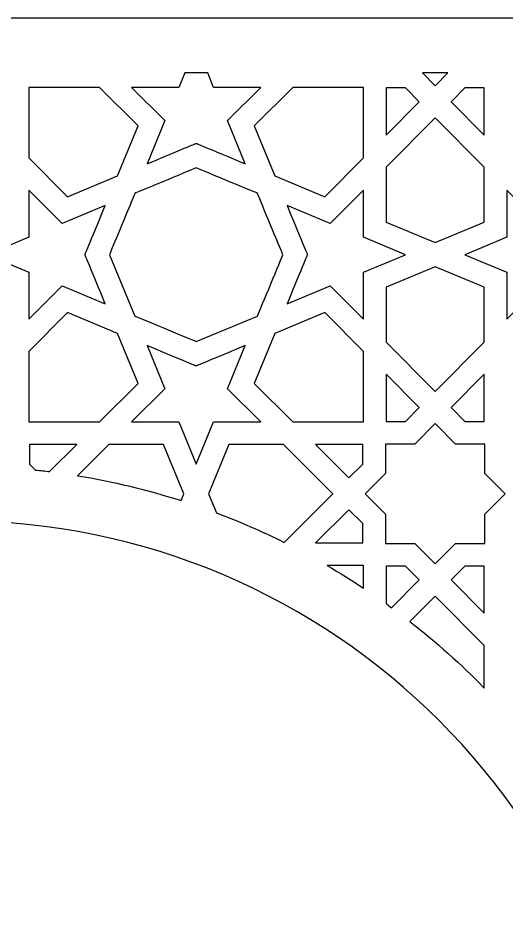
# Model space of a CAD drawing. Header units: millimetres. Extents: x -71 to 72, y -100 to 100.
# Drawn here: x 3.5 to 31.8, y 48.3 to 100.2 of the extents above; entities that cross this region are included whole.
import ezdxf

# ---------------------------------------------------------------- set-up
doc = ezdxf.new("R2010")
doc.units = ezdxf.units.MM
doc.header["$MEASUREMENT"] = 0
doc.layers.add('layer 1', color=7, linetype='Continuous')

msp = doc.modelspace()

# ---------------------------------------------------------------- linework, layer by layer
at = {"layer": 'layer 1', "color": 250}
for points, knots in [([(-71.4375, 100.1639), (-71.4375, 100.1639), (-71.4375, -99.8361), (-71.4375, -99.8361), (-71.4375, -99.8361), (-71.4375, -99.8361), (-39.4469, -99.8361), (-39.4469, -99.8361), (-39.4469, -99.8361), (-39.4469, -99.8361), (-39.4469, 31.5595), (-39.4469, 31.5595), (-39.4469, 31.5595), (-39.4469, 53.3323), (-21.7336, 71.0456), (0.0392, 71.0456), (0.0392, 71.0456), (21.8115, 71.0456), (39.5249, 53.3323), (39.5249, 31.5595), (39.5249, 31.5595), (39.5249, 31.5595), (39.5249, -99.8361), (39.5249, -99.8361), (39.5249, -99.8361), (39.5249, -99.8361), (71.5155, -99.8361), (71.5155, -99.8361), (71.5155, -99.8361), (71.5155, -99.8361), (71.5155, 100.1639), (71.5155, 100.1639), (71.5155, 100.1639), (71.5155, 100.1639), (-71.4375, 100.1639), (-71.4375, 100.1639)], [0, 0, 0, 0, 0.1, 0.1, 0.1, 0.1, 0.2, 0.2, 0.2, 0.2, 0.3, 0.3, 0.3, 0.3, 0.4, 0.4, 0.4, 0.4, 0.5, 0.5, 0.5, 0.5, 0.6, 0.6, 0.6, 0.6, 0.7, 0.7, 0.7, 0.7, 0.8, 0.8, 0.8, 0.8, 1, 1, 1, 1]), ([(15.6619, 94.2192), (15.6619, 94.2192), (16.6966, 91.7247), (16.6966, 91.7247), (16.6966, 91.7247), (13.7537, 92.9446), (14.0377, 92.8264), (13.8539, 92.9037), (13.8539, 92.9037), (13.6765, 92.8293), (13.9644, 92.9488), (11.0113, 91.7247), (11.0113, 91.7247), (11.0113, 91.7247), (12.046, 94.2192), (12.046, 94.2192), (12.046, 94.2192), (12.046, 94.2192), (10.1127, 96.1436), (10.1127, 96.1436), (10.1127, 96.1436), (10.1127, 96.1436), (12.8432, 96.1436), (12.8432, 96.1436), (12.8432, 96.1436), (12.8432, 96.1436), (13.1882, 96.9772), (13.1882, 96.9772), (13.1882, 96.9772), (13.1882, 96.9772), (14.5196, 96.9772), (14.5196, 96.9772), (14.5196, 96.9772), (14.5196, 96.9772), (14.865, 96.1436), (14.865, 96.1436), (14.865, 96.1436), (14.865, 96.1436), (17.5951, 96.1436), (17.5951, 96.1436), (17.5951, 96.1436), (17.5951, 96.1436), (15.6619, 94.2192), (15.6619, 94.2192)], [0, 0, 0, 0, 0.0833333, 0.0833333, 0.0833333, 0.0833333, 0.1666667, 0.1666667, 0.1666667, 0.1666667, 0.25, 0.25, 0.25, 0.25, 0.3333333, 0.3333333, 0.3333333, 0.3333333, 0.4166667, 0.4166667, 0.4166667, 0.4166667, 0.5, 0.5, 0.5, 0.5, 0.5833333, 0.5833333, 0.5833333, 0.5833333, 0.6666667, 0.6666667, 0.6666667, 0.6666667, 0.75, 0.75, 0.75, 0.75, 0.8333333, 0.8333333, 0.8333333, 0.8333333, 1, 1, 1, 1]), ([(26.9628, 96.9772), (26.9628, 96.9772), (28.4261, 96.9772), (28.4261, 96.9772), (28.4261, 96.9772), (28.4261, 96.9772), (27.6945, 96.2385), (27.6945, 96.2385), (27.6945, 96.2385), (27.6945, 96.2385), (26.9628, 96.9772), (26.9628, 96.9772)], [0, 0, 0, 0, 0.25, 0.25, 0.25, 0.25, 0.5, 0.5, 0.5, 0.5, 1, 1, 1, 1]), ([(9.2964, 91.0156), (9.2964, 91.0156), (6.4036, 89.8158), (6.4036, 89.8158), (6.4036, 89.8158), (6.4036, 89.8158), (4.1698, 92.0598), (4.1698, 92.0598), (4.1698, 92.0598), (4.1698, 92.0598), (4.1698, 96.1436), (4.1698, 96.1436), (4.1698, 96.1436), (4.1698, 96.1436), (8.2532, 96.1436), (8.2532, 96.1436), (8.2532, 96.1436), (8.2532, 96.1436), (10.4976, 93.9098), (10.4976, 93.9098), (10.4976, 93.9098), (10.4976, 93.9098), (9.2964, 91.0156), (9.2964, 91.0156)], [0, 0, 0, 0, 0.1428571, 0.1428571, 0.1428571, 0.1428571, 0.2857143, 0.2857143, 0.2857143, 0.2857143, 0.4285714, 0.4285714, 0.4285714, 0.4285714, 0.5714286, 0.5714286, 0.5714286, 0.5714286, 0.7142857, 0.7142857, 0.7142857, 0.7142857, 1, 1, 1, 1]), ([(23.5384, 92.0598), (23.5384, 92.0598), (21.3046, 89.8158), (21.3046, 89.8158), (21.3046, 89.8158), (21.3046, 89.8158), (18.4101, 91.016), (18.4101, 91.016), (18.4101, 91.016), (18.4101, 91.016), (17.2103, 93.9098), (17.2103, 93.9098), (17.2103, 93.9098), (17.2103, 93.9098), (19.4546, 96.1436), (19.4546, 96.1436), (19.4546, 96.1436), (19.4546, 96.1436), (23.5384, 96.1436), (23.5384, 96.1436), (23.5384, 96.1436), (23.5384, 96.1436), (23.5384, 92.0598), (23.5384, 92.0598)], [0, 0, 0, 0, 0.1428571, 0.1428571, 0.1428571, 0.1428571, 0.2857143, 0.2857143, 0.2857143, 0.2857143, 0.4285714, 0.4285714, 0.4285714, 0.4285714, 0.5714286, 0.5714286, 0.5714286, 0.5714286, 0.7142857, 0.7142857, 0.7142857, 0.7142857, 1, 1, 1, 1]), ([(24.85, 93.3792), (24.85, 93.3792), (24.85, 96.1129), (24.85, 96.1129), (24.85, 96.1129), (24.85, 96.1129), (25.9729, 96.1129), (25.9729, 96.1129), (25.9729, 96.1129), (25.9729, 96.1129), (26.7702, 95.3086), (26.7702, 95.3086), (26.7702, 95.3086), (26.7702, 95.3086), (24.85, 93.3792), (24.85, 93.3792)], [0, 0, 0, 0, 0.2, 0.2, 0.2, 0.2, 0.4, 0.4, 0.4, 0.4, 0.6, 0.6, 0.6, 0.6, 1, 1, 1, 1]), ([(28.6187, 95.3086), (28.6187, 95.3086), (29.416, 96.1129), (29.416, 96.1129), (29.416, 96.1129), (29.416, 96.1129), (30.5386, 96.1129), (30.5386, 96.1129), (30.5386, 96.1129), (30.5386, 96.1129), (30.5386, 93.3792), (30.5386, 93.3792), (30.5386, 93.3792), (30.5386, 93.3792), (28.6187, 95.3086), (28.6187, 95.3086)], [0, 0, 0, 0, 0.2, 0.2, 0.2, 0.2, 0.4, 0.4, 0.4, 0.4, 0.6, 0.6, 0.6, 0.6, 1, 1, 1, 1]), ([(24.85, 88.3476), (24.85, 88.3476), (24.85, 91.5183), (24.85, 91.5183), (24.85, 91.5183), (24.85, 91.5183), (27.6945, 94.3772), (27.6945, 94.3772), (27.6945, 94.3772), (27.6945, 94.3772), (30.5386, 91.5183), (30.5386, 91.5183), (30.5386, 91.5183), (30.5386, 91.5183), (30.5386, 88.3476), (30.5386, 88.3476), (30.5386, 88.3476), (30.5386, 88.3476), (27.6945, 87.1696), (27.6945, 87.1696), (27.6945, 87.1696), (27.6945, 87.1696), (24.85, 88.3476), (24.85, 88.3476)], [0, 0, 0, 0, 0.1428571, 0.1428571, 0.1428571, 0.1428571, 0.2857143, 0.2857143, 0.2857143, 0.2857143, 0.4285714, 0.4285714, 0.4285714, 0.4285714, 0.5714286, 0.5714286, 0.5714286, 0.5714286, 0.7142857, 0.7142857, 0.7142857, 0.7142857, 1, 1, 1, 1]), ([(17.4036, 82.9077), (17.4036, 82.9077), (13.8539, 81.4359), (13.8539, 81.4359), (13.8539, 81.4359), (13.4027, 81.6229), (10.7227, 82.7342), (10.3032, 82.9081), (10.3032, 82.9081), (10.3032, 82.9081), (8.8304, 86.4595), (8.8304, 86.4595), (8.8304, 86.4595), (9.73, 88.6287), (10.1847, 89.7227), (10.2976, 90.0081), (10.2976, 90.0081), (10.577, 90.1245), (11.8667, 90.6593), (13.8539, 91.4827), (13.8539, 91.4827), (15.8443, 90.6579), (17.1351, 90.1227), (17.4121, 90.0074), (17.4121, 90.0074), (17.6435, 89.4024), (18.6905, 86.9029), (18.8771, 86.4588), (18.8771, 86.4588), (18.7822, 86.2295), (17.5983, 83.3723), (17.4036, 82.9077)], [0, 0, 0, 0, 0.1111111, 0.1111111, 0.1111111, 0.1111111, 0.2222222, 0.2222222, 0.2222222, 0.2222222, 0.3333333, 0.3333333, 0.3333333, 0.3333333, 0.4444444, 0.4444444, 0.4444444, 0.4444444, 0.5555556, 0.5555556, 0.5555556, 0.5555556, 0.6666667, 0.6666667, 0.6666667, 0.6666667, 0.7777778, 0.7777778, 0.7777778, 0.7777778, 1, 1, 1, 1]), ([(1.7283, 86.4595), (1.7283, 86.4595), (4.1698, 87.4702), (4.1698, 87.4702), (4.1698, 87.4702), (4.1698, 87.4702), (4.1698, 90.2007), (4.1698, 90.2007), (4.1698, 90.2007), (4.1698, 90.2007), (6.0942, 88.2675), (6.0942, 88.2675), (6.0942, 88.2675), (6.0942, 88.2675), (8.5887, 89.3018), (8.5887, 89.3018), (8.5887, 89.3018), (7.378, 86.3812), (7.4976, 86.669), (7.4097, 86.4595), (7.4097, 86.4595), (7.4972, 86.2507), (7.3335, 86.6447), (8.5887, 83.6165), (8.5887, 83.6165), (8.5887, 83.6165), (6.0942, 84.6512), (6.0942, 84.6512), (6.0942, 84.6512), (6.0942, 84.6512), (4.1698, 82.7179), (4.1698, 82.7179), (4.1698, 82.7179), (4.1698, 82.7179), (4.1698, 85.4484), (4.1698, 85.4484), (4.1698, 85.4484), (4.1698, 85.4484), (1.7283, 86.4595), (1.7283, 86.4595)], [0, 0, 0, 0, 0.0909091, 0.0909091, 0.0909091, 0.0909091, 0.1818182, 0.1818182, 0.1818182, 0.1818182, 0.2727273, 0.2727273, 0.2727273, 0.2727273, 0.3636364, 0.3636364, 0.3636364, 0.3636364, 0.4545455, 0.4545455, 0.4545455, 0.4545455, 0.5454545, 0.5454545, 0.5454545, 0.5454545, 0.6363636, 0.6363636, 0.6363636, 0.6363636, 0.7272727, 0.7272727, 0.7272727, 0.7272727, 0.8181818, 0.8181818, 0.8181818, 0.8181818, 1, 1, 1, 1]), ([(25.9796, 86.4595), (25.9796, 86.4595), (23.5384, 85.4484), (23.5384, 85.4484), (23.5384, 85.4484), (23.5384, 85.4484), (23.5384, 82.7179), (23.5384, 82.7179), (23.5384, 82.7179), (23.5384, 82.7179), (21.614, 84.6512), (21.614, 84.6512), (21.614, 84.6512), (21.614, 84.6512), (19.1195, 83.6165), (19.1195, 83.6165), (19.1195, 83.6165), (20.3302, 86.5375), (20.2103, 86.2496), (20.2985, 86.4595), (20.2985, 86.4595), (20.211, 86.668), (20.3743, 86.2739), (19.1195, 89.3018), (19.1195, 89.3018), (19.1195, 89.3018), (21.614, 88.2675), (21.614, 88.2675), (21.614, 88.2675), (21.614, 88.2675), (23.5384, 90.2007), (23.5384, 90.2007), (23.5384, 90.2007), (23.5384, 90.2007), (23.5384, 87.4702), (23.5384, 87.4702), (23.5384, 87.4702), (23.5384, 87.4702), (25.9796, 86.4595), (25.9796, 86.4595)], [0, 0, 0, 0, 0.0909091, 0.0909091, 0.0909091, 0.0909091, 0.1818182, 0.1818182, 0.1818182, 0.1818182, 0.2727273, 0.2727273, 0.2727273, 0.2727273, 0.3636364, 0.3636364, 0.3636364, 0.3636364, 0.4545455, 0.4545455, 0.4545455, 0.4545455, 0.5454545, 0.5454545, 0.5454545, 0.5454545, 0.6363636, 0.6363636, 0.6363636, 0.6363636, 0.7272727, 0.7272727, 0.7272727, 0.7272727, 0.8181818, 0.8181818, 0.8181818, 0.8181818, 1, 1, 1, 1]), ([(35.0905, 86.4595), (35.1649, 86.282), (35.033, 86.6003), (36.2694, 83.6165), (36.2694, 83.6165), (36.2694, 83.6165), (33.7749, 84.6512), (33.7749, 84.6512), (33.7749, 84.6512), (33.7749, 84.6512), (31.8505, 82.7179), (31.8505, 82.7179), (31.8505, 82.7179), (31.8505, 82.7179), (31.8505, 85.4484), (31.8505, 85.4484), (31.8505, 85.4484), (31.8505, 85.4484), (29.4093, 86.4595), (29.4093, 86.4595), (29.4093, 86.4595), (29.4093, 86.4595), (31.8505, 87.4702), (31.8505, 87.4702), (31.8505, 87.4702), (31.8505, 87.4702), (31.8505, 90.2007), (31.8505, 90.2007), (31.8505, 90.2007), (31.8505, 90.2007), (33.7749, 88.2675), (33.7749, 88.2675), (33.7749, 88.2675), (33.7749, 88.2675), (36.2694, 89.3018), (36.2694, 89.3018), (36.2694, 89.3018), (35.0432, 86.3434), (35.1684, 86.6444), (35.0905, 86.4595)], [0, 0, 0, 0, 0.0909091, 0.0909091, 0.0909091, 0.0909091, 0.1818182, 0.1818182, 0.1818182, 0.1818182, 0.2727273, 0.2727273, 0.2727273, 0.2727273, 0.3636364, 0.3636364, 0.3636364, 0.3636364, 0.4545455, 0.4545455, 0.4545455, 0.4545455, 0.5454545, 0.5454545, 0.5454545, 0.5454545, 0.6363636, 0.6363636, 0.6363636, 0.6363636, 0.7272727, 0.7272727, 0.7272727, 0.7272727, 0.8181818, 0.8181818, 0.8181818, 0.8181818, 1, 1, 1, 1]), ([(24.85, 81.4003), (24.85, 81.4003), (24.85, 84.5714), (24.85, 84.5714), (24.85, 84.5714), (24.85, 84.5714), (27.6945, 85.749), (27.6945, 85.749), (27.6945, 85.749), (27.6945, 85.749), (30.5386, 84.5714), (30.5386, 84.5714), (30.5386, 84.5714), (30.5386, 84.5714), (30.5386, 81.4003), (30.5386, 81.4003), (30.5386, 81.4003), (30.5386, 81.4003), (27.6945, 78.5418), (27.6945, 78.5418), (27.6945, 78.5418), (27.6945, 78.5418), (24.85, 81.4003), (24.85, 81.4003)], [0, 0, 0, 0, 0.1428571, 0.1428571, 0.1428571, 0.1428571, 0.2857143, 0.2857143, 0.2857143, 0.2857143, 0.4285714, 0.4285714, 0.4285714, 0.4285714, 0.5714286, 0.5714286, 0.5714286, 0.5714286, 0.7142857, 0.7142857, 0.7142857, 0.7142857, 1, 1, 1, 1]), ([(4.1698, 80.8588), (4.1698, 80.8588), (6.4036, 83.1028), (6.4036, 83.1028), (6.4036, 83.1028), (6.4036, 83.1028), (9.2971, 81.9027), (9.2971, 81.9027), (9.2971, 81.9027), (9.2971, 81.9027), (10.4976, 79.0088), (10.4976, 79.0088), (10.4976, 79.0088), (10.4976, 79.0088), (8.2532, 76.775), (8.2532, 76.775), (8.2532, 76.775), (8.2532, 76.775), (4.1698, 76.775), (4.1698, 76.775), (4.1698, 76.775), (4.1698, 76.775), (4.1698, 80.8588), (4.1698, 80.8588)], [0, 0, 0, 0, 0.1428571, 0.1428571, 0.1428571, 0.1428571, 0.2857143, 0.2857143, 0.2857143, 0.2857143, 0.4285714, 0.4285714, 0.4285714, 0.4285714, 0.5714286, 0.5714286, 0.5714286, 0.5714286, 0.7142857, 0.7142857, 0.7142857, 0.7142857, 1, 1, 1, 1]), ([(18.4108, 81.9027), (18.4108, 81.9027), (21.3046, 83.1028), (21.3046, 83.1028), (21.3046, 83.1028), (21.3046, 83.1028), (23.5384, 80.8588), (23.5384, 80.8588), (23.5384, 80.8588), (23.5384, 80.8588), (23.5384, 76.775), (23.5384, 76.775), (23.5384, 76.775), (23.5384, 76.775), (19.4546, 76.775), (19.4546, 76.775), (19.4546, 76.775), (19.4546, 76.775), (17.2103, 79.0088), (17.2103, 79.0088), (17.2103, 79.0088), (17.2103, 79.0088), (18.4108, 81.9027), (18.4108, 81.9027)], [0, 0, 0, 0, 0.1428571, 0.1428571, 0.1428571, 0.1428571, 0.2857143, 0.2857143, 0.2857143, 0.2857143, 0.4285714, 0.4285714, 0.4285714, 0.4285714, 0.5714286, 0.5714286, 0.5714286, 0.5714286, 0.7142857, 0.7142857, 0.7142857, 0.7142857, 1, 1, 1, 1]), ([(12.046, 78.6994), (12.046, 78.6994), (11.0113, 81.1939), (11.0113, 81.1939), (11.0113, 81.1939), (13.915, 79.9906), (13.6514, 80.1), (13.8539, 80.015), (13.8539, 80.015), (14.0219, 80.0855), (13.801, 79.9938), (16.6966, 81.1939), (16.6966, 81.1939), (16.6966, 81.1939), (15.6619, 78.6994), (15.6619, 78.6994), (15.6619, 78.6994), (15.6619, 78.6994), (17.5951, 76.775), (17.5951, 76.775), (17.5951, 76.775), (17.5951, 76.775), (14.865, 76.775), (14.865, 76.775), (14.865, 76.775), (14.865, 76.775), (13.8539, 74.3338), (13.8539, 74.3338), (13.8539, 74.3338), (13.8539, 74.3338), (12.8432, 76.775), (12.8432, 76.775), (12.8432, 76.775), (12.8432, 76.775), (10.1127, 76.775), (10.1127, 76.775), (10.1127, 76.775), (10.1127, 76.775), (12.046, 78.6994), (12.046, 78.6994)], [0, 0, 0, 0, 0.0909091, 0.0909091, 0.0909091, 0.0909091, 0.1818182, 0.1818182, 0.1818182, 0.1818182, 0.2727273, 0.2727273, 0.2727273, 0.2727273, 0.3636364, 0.3636364, 0.3636364, 0.3636364, 0.4545455, 0.4545455, 0.4545455, 0.4545455, 0.5454545, 0.5454545, 0.5454545, 0.5454545, 0.6363636, 0.6363636, 0.6363636, 0.6363636, 0.7272727, 0.7272727, 0.7272727, 0.7272727, 0.8181818, 0.8181818, 0.8181818, 0.8181818, 1, 1, 1, 1]), ([(24.85, 76.8057), (24.85, 76.8057), (24.85, 79.5394), (24.85, 79.5394), (24.85, 79.5394), (24.85, 79.5394), (26.7702, 77.6101), (26.7702, 77.6101), (26.7702, 77.6101), (26.7702, 77.6101), (25.9729, 76.8057), (25.9729, 76.8057), (25.9729, 76.8057), (25.9729, 76.8057), (24.85, 76.8057), (24.85, 76.8057)], [0, 0, 0, 0, 0.2, 0.2, 0.2, 0.2, 0.4, 0.4, 0.4, 0.4, 0.6, 0.6, 0.6, 0.6, 1, 1, 1, 1]), ([(28.6187, 77.6101), (28.6187, 77.6101), (30.5386, 79.5394), (30.5386, 79.5394), (30.5386, 79.5394), (30.5386, 79.5394), (30.5386, 76.8057), (30.5386, 76.8057), (30.5386, 76.8057), (30.5386, 76.8057), (29.416, 76.8057), (29.416, 76.8057), (29.416, 76.8057), (29.416, 76.8057), (28.6187, 77.6101), (28.6187, 77.6101)], [0, 0, 0, 0, 0.2, 0.2, 0.2, 0.2, 0.4, 0.4, 0.4, 0.4, 0.6, 0.6, 0.6, 0.6, 1, 1, 1, 1]), ([(23.6333, 72.619), (23.6333, 72.619), (24.8197, 73.7934), (24.8197, 73.7934), (24.8197, 73.7934), (24.8197, 73.7934), (24.8197, 75.4938), (24.8197, 75.4938), (24.8197, 75.4938), (24.8197, 75.4938), (26.5201, 75.4938), (26.5201, 75.4938), (26.5201, 75.4938), (26.5201, 75.4938), (27.6945, 76.6801), (27.6945, 76.6801), (27.6945, 76.6801), (27.6945, 76.6801), (28.8689, 75.4938), (28.8689, 75.4938), (28.8689, 75.4938), (28.8689, 75.4938), (30.5696, 75.4938), (30.5696, 75.4938), (30.5696, 75.4938), (30.5696, 75.4938), (30.5696, 73.7934), (30.5696, 73.7934), (30.5696, 73.7934), (30.5696, 73.7934), (31.7556, 72.619), (31.7556, 72.619), (31.7556, 72.619), (31.7556, 72.619), (30.5696, 71.4446), (30.5696, 71.4446), (30.5696, 71.4446), (30.5696, 71.4446), (30.5696, 69.7438), (30.5696, 69.7438), (30.5696, 69.7438), (30.5696, 69.7438), (28.8689, 69.7438), (28.8689, 69.7438), (28.8689, 69.7438), (28.8689, 69.7438), (27.6955, 68.5585), (27.6955, 68.5585), (27.6955, 68.5585), (27.6955, 68.5585), (27.6916, 68.5624), (27.6916, 68.5624), (27.6916, 68.5624), (27.6916, 68.5624), (27.6906, 68.5613), (27.6906, 68.5613), (27.6906, 68.5613), (27.6906, 68.5613), (26.5201, 69.7438), (26.5201, 69.7438), (26.5201, 69.7438), (26.5201, 69.7438), (24.8197, 69.7438), (24.8197, 69.7438), (24.8197, 69.7438), (24.8197, 69.7438), (24.8197, 71.4446), (24.8197, 71.4446), (24.8197, 71.4446), (24.8197, 71.4446), (23.6333, 72.619), (23.6333, 72.619)], [0, 0, 0, 0, 0.0526316, 0.0526316, 0.0526316, 0.0526316, 0.1052632, 0.1052632, 0.1052632, 0.1052632, 0.1578947, 0.1578947, 0.1578947, 0.1578947, 0.2105263, 0.2105263, 0.2105263, 0.2105263, 0.2631579, 0.2631579, 0.2631579, 0.2631579, 0.3157895, 0.3157895, 0.3157895, 0.3157895, 0.3684211, 0.3684211, 0.3684211, 0.3684211, 0.4210526, 0.4210526, 0.4210526, 0.4210526, 0.4736842, 0.4736842, 0.4736842, 0.4736842, 0.5263158, 0.5263158, 0.5263158, 0.5263158, 0.5789474, 0.5789474, 0.5789474, 0.5789474, 0.6315789, 0.6315789, 0.6315789, 0.6315789, 0.6842105, 0.6842105, 0.6842105, 0.6842105, 0.7368421, 0.7368421, 0.7368421, 0.7368421, 0.7894737, 0.7894737, 0.7894737, 0.7894737, 0.8421053, 0.8421053, 0.8421053, 0.8421053, 0.8947368, 0.8947368, 0.8947368, 0.8947368, 1, 1, 1, 1]), ([(6.9342, 75.4631), (6.9342, 75.4631), (5.3647, 73.9013), (5.3647, 73.9013), (5.3647, 73.9013), (5.0938, 73.9348), (4.8221, 73.9655), (4.5498, 73.9941), (4.5498, 73.9941), (4.5498, 73.9941), (4.2005, 74.3405), (4.2005, 74.3405), (4.2005, 74.3405), (4.2005, 74.3405), (4.2005, 75.4631), (4.2005, 75.4631), (4.2005, 75.4631), (4.2005, 75.4631), (6.9342, 75.4631), (6.9342, 75.4631)], [0, 0, 0, 0, 0.1666667, 0.1666667, 0.1666667, 0.1666667, 0.3333333, 0.3333333, 0.3333333, 0.3333333, 0.5, 0.5, 0.5, 0.5, 0.6666667, 0.6666667, 0.6666667, 0.6666667, 1, 1, 1, 1]), ([(8.7951, 75.4631), (8.7951, 75.4631), (11.9659, 75.4631), (11.9659, 75.4631), (11.9659, 75.4631), (11.9659, 75.4631), (13.1438, 72.619), (13.1438, 72.619), (13.1438, 72.619), (13.1438, 72.619), (12.9801, 72.2231), (12.9801, 72.2231), (12.9801, 72.2231), (11.0211, 72.8479), (9.0078, 73.3323), (6.9878, 73.665), (6.9878, 73.665), (6.9878, 73.665), (8.7951, 75.4631), (8.7951, 75.4631)], [0, 0, 0, 0, 0.1666667, 0.1666667, 0.1666667, 0.1666667, 0.3333333, 0.3333333, 0.3333333, 0.3333333, 0.5, 0.5, 0.5, 0.5, 0.6666667, 0.6666667, 0.6666667, 0.6666667, 1, 1, 1, 1]), ([(15.742, 75.4631), (15.742, 75.4631), (18.9131, 75.4631), (18.9131, 75.4631), (18.9131, 75.4631), (18.9131, 75.4631), (21.7717, 72.619), (21.7717, 72.619), (21.7717, 72.619), (21.7717, 72.619), (18.9459, 69.8073), (18.9459, 69.8073), (18.9459, 69.8073), (17.6678, 70.4416), (16.3484, 71.0156), (15.0213, 71.5151), (15.0213, 71.5151), (15.0213, 71.5151), (14.5641, 72.619), (14.5641, 72.619), (14.5641, 72.619), (14.5641, 72.619), (15.742, 75.4631), (15.742, 75.4631)], [0, 0, 0, 0, 0.1428571, 0.1428571, 0.1428571, 0.1428571, 0.2857143, 0.2857143, 0.2857143, 0.2857143, 0.4285714, 0.4285714, 0.4285714, 0.4285714, 0.5714286, 0.5714286, 0.5714286, 0.5714286, 0.7142857, 0.7142857, 0.7142857, 0.7142857, 1, 1, 1, 1]), ([(23.5073, 75.4631), (23.5073, 75.4631), (23.5073, 74.3405), (23.5073, 74.3405), (23.5073, 74.3405), (23.5073, 74.3405), (22.703, 73.5429), (22.703, 73.5429), (22.703, 73.5429), (22.703, 73.5429), (20.774, 75.4631), (20.774, 75.4631), (20.774, 75.4631), (20.774, 75.4631), (23.5073, 75.4631), (23.5073, 75.4631)], [0, 0, 0, 0, 0.2, 0.2, 0.2, 0.2, 0.4, 0.4, 0.4, 0.4, 0.6, 0.6, 0.6, 0.6, 1, 1, 1, 1]), ([(23.5073, 70.8974), (23.5073, 70.8974), (23.5073, 69.7745), (23.5073, 69.7745), (23.5073, 69.7745), (23.5073, 69.7745), (20.774, 69.7745), (20.774, 69.7745), (20.774, 69.7745), (20.774, 69.7745), (22.703, 71.6947), (22.703, 71.6947), (22.703, 71.6947), (22.703, 71.6947), (23.5073, 70.8974), (23.5073, 70.8974)], [0, 0, 0, 0, 0.2, 0.2, 0.2, 0.2, 0.4, 0.4, 0.4, 0.4, 0.6, 0.6, 0.6, 0.6, 1, 1, 1, 1]), ([(23.5384, 68.4629), (23.5384, 68.4629), (23.5384, 67.1626), (23.5384, 67.1626), (23.5384, 67.1626), (22.8618, 67.6102), (22.1597, 68.0459), (21.4429, 68.4629), (21.4429, 68.4629), (21.4429, 68.4629), (23.5384, 68.4629), (23.5384, 68.4629)], [0, 0, 0, 0, 0.25, 0.25, 0.25, 0.25, 0.5, 0.5, 0.5, 0.5, 1, 1, 1, 1]), ([(24.85, 68.4318), (24.85, 68.4318), (25.9729, 68.4318), (25.9729, 68.4318), (25.9729, 68.4318), (25.9729, 68.4318), (26.7702, 67.6275), (26.7702, 67.6275), (26.7702, 67.6275), (26.7702, 67.6275), (25.1732, 66.0227), (25.1732, 66.0227), (25.1732, 66.0227), (25.0659, 66.1017), (24.9583, 66.1804), (24.85, 66.2584), (24.85, 66.2584), (24.85, 66.2584), (24.85, 68.4318), (24.85, 68.4318)], [0, 0, 0, 0, 0.1666667, 0.1666667, 0.1666667, 0.1666667, 0.3333333, 0.3333333, 0.3333333, 0.3333333, 0.5, 0.5, 0.5, 0.5, 0.6666667, 0.6666667, 0.6666667, 0.6666667, 1, 1, 1, 1]), ([(30.5386, 68.4318), (30.5386, 68.4318), (30.5386, 65.6982), (30.5386, 65.6982), (30.5386, 65.6982), (30.5386, 65.6982), (28.6184, 67.6275), (28.6184, 67.6275), (28.6184, 67.6275), (28.6184, 67.6275), (29.416, 68.4318), (29.416, 68.4318), (29.416, 68.4318), (29.416, 68.4318), (30.5386, 68.4318), (30.5386, 68.4318)], [0, 0, 0, 0, 0.2, 0.2, 0.2, 0.2, 0.4, 0.4, 0.4, 0.4, 0.6, 0.6, 0.6, 0.6, 1, 1, 1, 1]), ([(27.6945, 66.6962), (27.6945, 66.6962), (30.5386, 63.8373), (30.5386, 63.8373), (30.5386, 63.8373), (30.5386, 63.8373), (30.5386, 61.3738), (30.5386, 61.3738), (30.5386, 61.3738), (29.1969, 62.7458), (27.7499, 64.0391), (26.2297, 65.2244), (26.2297, 65.2244), (26.2297, 65.2244), (27.6945, 66.6962), (27.6945, 66.6962)], [0, 0, 0, 0, 0.2, 0.2, 0.2, 0.2, 0.4, 0.4, 0.4, 0.4, 0.6, 0.6, 0.6, 0.6, 1, 1, 1, 1])]:
    msp.add_open_spline(points, degree=3, knots=knots, dxfattribs=at)

doc.saveas('drawing.dxf')
